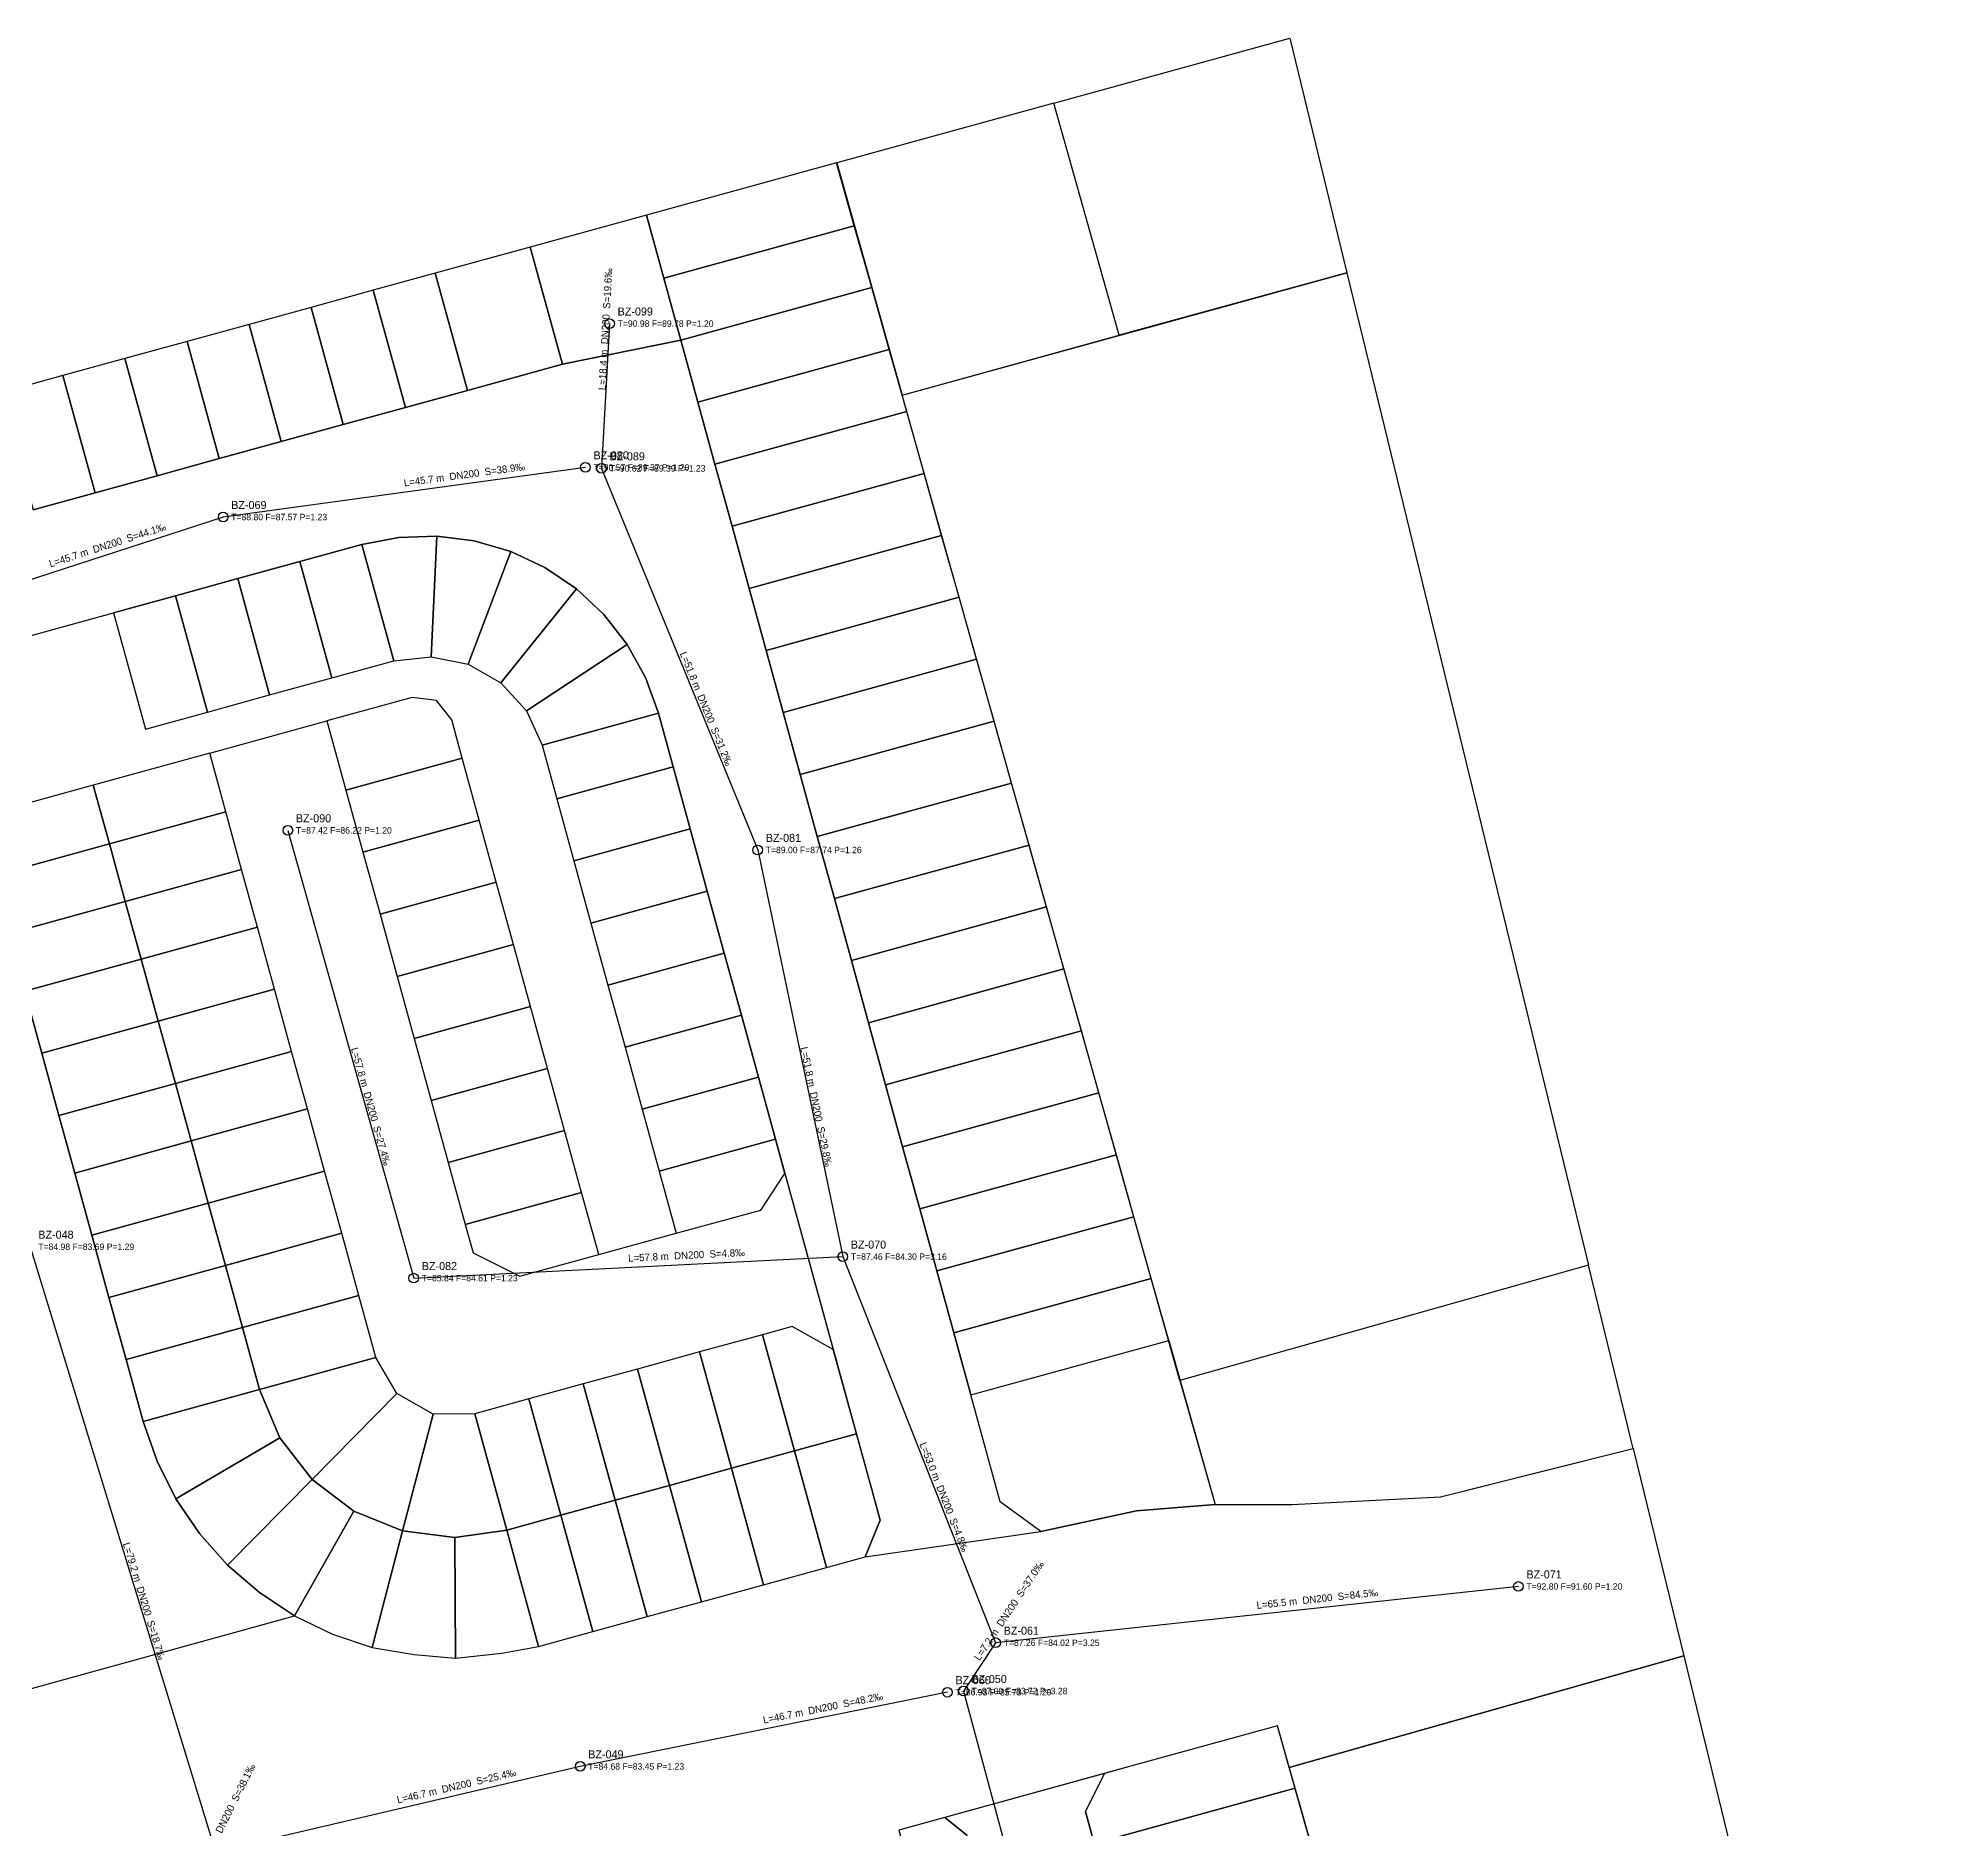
# Model space of a CAD drawing. Header units: metres. Extents: x 308147 to 309178, y 8622681 to 8623301.
# Drawn here: x 308940.5 to 309178.1, y 8622938.3 to 8623161 of the extents above; entities that cross this region are included whole.
import ezdxf

# ---------------------------------------------------------------- set-up
doc = ezdxf.new("R2010")
doc.units = ezdxf.units.M
for name, color, linetype in [('BUZONES', 2, 'Continuous'), ('CALLES', 8, 'Continuous'), ('DESAGUE_DN200', 3, 'Continuous'), ('LOTES', 9, 'Continuous'), ('LOTES_SIN_RED', 6, 'Continuous'), ('TEXTO_BUZONES', 7, 'Continuous'), ('TEXTO_TRAMOS', 7, 'Continuous')]:
    doc.layers.add(name, color=color, linetype=linetype)

msp = doc.modelspace()

# ---------------------------------------------------------------- linework, layer by layer
at = {"layer": 'BUZONES'}
for centre in [(309011.5, 8623125.5), (309008.5, 8623107.62), (309010.5, 8623107.5), (308963.46, 8623101.45), (308971.5, 8623062.5), (309029.92, 8623060.06), (309040.5, 8623009.5), (308987.15, 8623006.83), (309124.5, 8622968.5), (309059.5, 8622961.5), (309053.51, 8622955.35), (309055.5, 8622955.5), (309007.85, 8622946.13)]:
    msp.add_circle(centre, 0.6, dxfattribs=at)
at = {"layer": 'CALLES'}
for points in [[(309001.63, 8623135.01), (309005.64, 8623120.45), (309020.36, 8623123.44), (309018.24, 8623131.15), (309016.09, 8623138.98), (309001.63, 8623135.01)], [(309010.15, 8623009.76), (309019.79, 8623012.41), (309030.32, 8623015.3), (309033.3, 8623019.82), (309039.32, 8622997.96), (309034.22, 8623000.82), (309030.51, 8622999.8), (309022.69, 8622997.65), (309014.98, 8622995.53), (309008.23, 8622993.67), (309001.48, 8622991.82), (308994.73, 8622989.96), (308989.55, 8622989.93), (308985.05, 8622992.49), (308982.44, 8622996.95), (308980.31, 8623004.67), (308978.19, 8623012.4), (308976.06, 8623020.13), (308973.94, 8623027.86), (308971.97, 8623035.02), (308969.85, 8623042.75), (308967.72, 8623050.48), (308965.75, 8623057.63), (308963.78, 8623064.79), (308961.78, 8623072.09), (308976.35, 8623076.1), (308978.72, 8623067.49), (308980.84, 8623059.78), (308982.96, 8623052.06), (308985.08, 8623044.35), (308987.2, 8623036.63), (308989.32, 8623028.92), (308991.44, 8623021.21), (308993.56, 8623013.49), (308994.53, 8623009.98), (309000.34, 8623007.06), (309010.15, 8623009.76)]]:
    msp.add_lwpolyline(points, close=True, dxfattribs=at)
for points in [[(308931.4, 8623084.48), (308949.83, 8623089.55), (308957.54, 8623091.67), (308965.26, 8623093.79), (308972.97, 8623095.91), (308980.69, 8623098.03), (308985.31, 8623098.92), (308990.01, 8623099.07), (308994.68, 8623098.49), (308999.21, 8623097.18), (309003.47, 8623095.18), (309007.37, 8623092.54), (309010.8, 8623089.32), (309013.69, 8623085.61), (309015.97, 8623081.49), (309017.57, 8623077.06), (309019.4, 8623070.38), (309021.52, 8623062.67), (309023.64, 8623054.95), (309025.76, 8623047.24), (309027.89, 8623039.52), (309030.01, 8623031.81), (309032.13, 8623024.1), (309040.35, 8622994.21), (309045.15, 8622976.73), (309043.29, 8622972.2), (309065.1, 8622975.32), (309060.08, 8622979.03), (309056.43, 8622992.31), (309054.31, 8623000.02), (309052.18, 8623007.73), (309050.06, 8623015.45), (309047.94, 8623023.16), (309045.82, 8623030.88), (309043.7, 8623038.59), (309041.57, 8623046.3), (309039.45, 8623054.02), (309037.33, 8623061.73), (309035.21, 8623069.44), (309033.09, 8623077.16), (309030.97, 8623084.87), (309028.85, 8623092.58), (309026.73, 8623100.3), (309024.6, 8623108.01), (309022.48, 8623115.73), (309020.36, 8623123.44), (309005.64, 8623120.45), (308993.82, 8623117.2), (308986.11, 8623115.07), (308978.39, 8623112.95), (308970.68, 8623110.83), (308962.97, 8623108.71), (308955.25, 8623106.58), (308947.54, 8623104.46), (308939.83, 8623102.34)], [(308935.22, 8622954.62), (308972.31, 8622964.83), (308967.96, 8622967.74), (308963.98, 8622971.14), (308960.53, 8622975.07), (308957.57, 8622979.38), (308955.26, 8622984.07), (308953.51, 8622989), (308951.39, 8622996.72), (308949.26, 8623004.44), (308947.14, 8623012.17), (308945.01, 8623019.9), (308943.04, 8623027.06), (308940.92, 8623034.79), (308938.79, 8623042.52)], [(308935.22, 8622954.62), (308972.31, 8622964.83), (308977.03, 8622962.58), (308981.98, 8622960.9), (308987.21, 8622960.02), (308992.34, 8622959.6), (308998.09, 8622960.19), (309002.68, 8622961.03), (309009.43, 8622962.89), (309016.18, 8622964.75), (309022.93, 8622966.6), (309030.65, 8622968.72), (309038.46, 8622970.87), (309043.29, 8622972.2), (309065.1, 8622975.32), (309077.02, 8622977.92), (309086.78, 8622978.68), (309096.32, 8622978.7), (309114.83, 8622979.64), (309138.78, 8622985.67), (309145.06, 8622959.86), (309096.01, 8622946.01), (309094.56, 8622951.16), (309077.34, 8622946.43), (309047.45, 8622938.21)], [(309071.76, 8622936.54), (309070.66, 8622940.54), (309073.05, 8622945.25), (309053.19, 8622939.79), (309055.91, 8622937.58)]]:
    msp.add_lwpolyline(points, dxfattribs=at)
at = {"layer": 'DESAGUE_DN200'}
for p, q in [((309011.5, 8623125.5), (309010.5, 8623107.5)), ((309008.5, 8623107.62), (308963.46, 8623101.45)), ((309010.5, 8623107.5), (309029.92, 8623060.06)), ((308963.46, 8623101.45), (308920.5, 8623087.5)), ((308971.5, 8623062.5), (308987.15, 8623006.83)), ((309029.92, 8623060.06), (309040.5, 8623009.5)), ((308939.47, 8623010.73), (308962.5, 8622935.5)), ((308987.15, 8623006.83), (309040.5, 8623009.5)), ((309040.5, 8623009.5), (309059.5, 8622961.5)), ((309124.5, 8622968.5), (309059.5, 8622961.5)), ((309059.5, 8622961.5), (309055.5, 8622955.5)), ((309053.51, 8622955.35), (309007.85, 8622946.13)), ((309055.5, 8622955.5), (309069.5, 8622903.5)), ((309007.85, 8622946.13), (308962.5, 8622935.5))]:
    msp.add_line(p, q, dxfattribs=at)
at = {"layer": 'LOTES'}
for points in [[(309016.09, 8623138.98), (309018.24, 8623131.15), (309041.93, 8623137.67), (309039.73, 8623145.48)], [(309018.24, 8623131.15), (309020.36, 8623123.44), (309044.11, 8623129.97), (309041.93, 8623137.67)], [(309001.63, 8623135.01), (308989.81, 8623131.76), (308993.82, 8623117.2), (309005.64, 8623120.45)], [(308989.81, 8623131.76), (308982.1, 8623129.64), (308986.11, 8623115.07), (308993.82, 8623117.2)], [(308982.1, 8623129.64), (308974.39, 8623127.52), (308978.39, 8623112.95), (308986.11, 8623115.07)], [(309020.36, 8623123.44), (309022.48, 8623115.73), (309046.28, 8623122.27), (309044.11, 8623129.97)], [(308974.39, 8623127.52), (308966.67, 8623125.4), (308970.68, 8623110.83), (308978.39, 8623112.95)], [(308966.67, 8623125.4), (308958.96, 8623123.28), (308962.97, 8623108.71), (308970.68, 8623110.83)], [(308958.96, 8623123.28), (308951.24, 8623121.15), (308955.25, 8623106.58), (308962.97, 8623108.71)], [(309022.48, 8623115.73), (309024.6, 8623108.01), (309048.45, 8623114.57), (309046.28, 8623122.27)], [(308951.24, 8623121.15), (308943.53, 8623119.03), (308947.54, 8623104.46), (308955.25, 8623106.58)], [(308943.53, 8623119.03), (308935.82, 8623116.91), (308939.83, 8623102.34), (308947.54, 8623104.46)], [(309024.6, 8623108.01), (309026.73, 8623100.3), (309050.62, 8623106.87), (309048.45, 8623114.57), (309024.6, 8623108.01)], [(309026.73, 8623100.3), (309028.85, 8623092.58), (309052.79, 8623099.17), (309050.62, 8623106.87)], [(308990.01, 8623099.07), (308985.31, 8623098.92), (308980.69, 8623098.03), (308984.66, 8623083.57), (308989.33, 8623084.09)], [(308999.21, 8623097.18), (308994.68, 8623098.49), (308990.01, 8623099.07), (308989.33, 8623084.09), (308993.92, 8623083.14)], [(309028.85, 8623092.58), (309030.97, 8623084.87), (309054.96, 8623091.47), (309052.79, 8623099.17)], [(308972.97, 8623095.91), (308965.26, 8623093.79), (308969.23, 8623079.33), (308976.95, 8623081.45)], [(308980.69, 8623098.03), (308972.97, 8623095.91), (308976.95, 8623081.45), (308984.66, 8623083.57)], [(309007.37, 8623092.54), (309003.47, 8623095.18), (308999.21, 8623097.18), (308993.92, 8623083.14), (308998, 8623080.82)], [(308965.26, 8623093.79), (308957.54, 8623091.67), (308961.52, 8623077.21), (308969.23, 8623079.33)], [(308957.54, 8623091.67), (308949.83, 8623089.55), (308953.81, 8623075.09), (308961.52, 8623077.21)], [(309013.69, 8623085.61), (309010.8, 8623089.32), (309007.37, 8623092.54), (308998, 8623080.82), (309001.17, 8623077.36)], [(309030.97, 8623084.87), (309033.09, 8623077.16), (309057.13, 8623083.77), (309054.96, 8623091.47)], [(309013.69, 8623085.61), (309001.17, 8623077.36), (309003.1, 8623073.08), (309017.57, 8623077.06), (309015.97, 8623081.49)], [(309033.09, 8623077.16), (309035.21, 8623069.44), (309059.31, 8623076.07), (309057.13, 8623083.77)], [(308991.87, 8623076.22), (308989.99, 8623078.63), (308986.95, 8623079.01), (308976.35, 8623076.1), (308978.72, 8623067.49), (308993.18, 8623071.47)], [(309017.57, 8623077.06), (309003.1, 8623073.08), (309004.94, 8623066.4), (309019.4, 8623070.38)], [(309035.21, 8623069.44), (309037.33, 8623061.73), (309061.48, 8623068.37), (309059.31, 8623076.07)], [(308961.78, 8623072.09), (308947.31, 8623068.11), (308949.32, 8623060.81), (308963.78, 8623064.79)], [(308993.18, 8623071.47), (308978.72, 8623067.49), (308980.84, 8623059.78), (308995.3, 8623063.75)], [(309019.4, 8623070.38), (309004.94, 8623066.4), (309007.06, 8623058.69), (309021.52, 8623062.67)], [(308947.31, 8623068.11), (308932.85, 8623064.14), (308934.86, 8623056.83), (308949.32, 8623060.81)], [(309037.33, 8623061.73), (309039.45, 8623054.02), (309063.65, 8623060.67), (309061.48, 8623068.37)], [(308963.78, 8623064.79), (308949.32, 8623060.81), (308951.29, 8623053.65), (308965.75, 8623057.63)], [(308995.3, 8623063.75), (308980.84, 8623059.78), (308982.96, 8623052.06), (308997.42, 8623056.04)], [(309021.52, 8623062.67), (309007.06, 8623058.69), (309009.18, 8623050.98), (309023.64, 8623054.95)], [(308949.32, 8623060.81), (308934.86, 8623056.83), (308936.83, 8623049.67), (308951.29, 8623053.65)], [(309039.45, 8623054.02), (309041.57, 8623046.3), (309065.82, 8623052.97), (309063.65, 8623060.67)], [(308965.75, 8623057.63), (308951.29, 8623053.65), (308953.26, 8623046.5), (308967.72, 8623050.48)], [(308997.42, 8623056.04), (308982.96, 8623052.06), (308985.08, 8623044.35), (308999.54, 8623048.32)], [(308951.29, 8623053.65), (308936.83, 8623049.67), (308938.79, 8623042.52), (308953.26, 8623046.5)], [(309023.64, 8623054.95), (309009.18, 8623050.98), (309011.3, 8623043.26), (309025.76, 8623047.24)], [(309041.57, 8623046.3), (309043.7, 8623038.59), (309067.99, 8623045.27), (309065.82, 8623052.97)], [(308967.72, 8623050.48), (308953.26, 8623046.5), (308955.38, 8623038.77), (308969.85, 8623042.75)], [(308999.54, 8623048.32), (308985.08, 8623044.35), (308987.2, 8623036.63), (309001.66, 8623040.61)], [(308953.26, 8623046.5), (308938.79, 8623042.52), (308940.92, 8623034.79), (308955.38, 8623038.77)], [(309025.76, 8623047.24), (309011.3, 8623043.26), (309013.42, 8623035.55), (309027.89, 8623039.52)], [(309043.7, 8623038.59), (309045.82, 8623030.88), (309070.16, 8623037.57), (309067.99, 8623045.27)], [(308969.85, 8623042.75), (308955.38, 8623038.77), (308957.51, 8623031.04), (308971.97, 8623035.02)], [(309001.66, 8623040.61), (308987.2, 8623036.63), (308989.32, 8623028.92), (309003.78, 8623032.9)], [(309027.89, 8623039.52), (309013.42, 8623035.55), (309015.54, 8623027.83), (309030.01, 8623031.81)], [(308955.38, 8623038.77), (308940.92, 8623034.79), (308943.04, 8623027.06), (308957.51, 8623031.04)], [(309045.82, 8623030.88), (309047.94, 8623023.16), (309072.33, 8623029.87), (309070.16, 8623037.57)], [(308971.97, 8623035.02), (308957.51, 8623031.04), (308959.48, 8623023.88), (308973.94, 8623027.86)], [(309003.78, 8623032.9), (308989.32, 8623028.92), (308991.44, 8623021.21), (309005.9, 8623025.18)], [(309030.01, 8623031.81), (309015.54, 8623027.83), (309017.66, 8623020.12), (309032.13, 8623024.1)], [(308957.51, 8623031.04), (308943.04, 8623027.06), (308945.01, 8623019.9), (308959.48, 8623023.88)], [(309047.94, 8623023.16), (309050.06, 8623015.45), (309074.51, 8623022.17), (309072.33, 8623029.87)], [(308973.94, 8623027.86), (308959.48, 8623023.88), (308961.6, 8623016.15), (308976.06, 8623020.13)], [(309005.9, 8623025.18), (308991.44, 8623021.21), (308993.56, 8623013.49), (309008.03, 8623017.47)], [(308959.48, 8623023.88), (308945.01, 8623019.9), (308947.14, 8623012.17), (308961.6, 8623016.15)], [(309032.13, 8623024.1), (309017.66, 8623020.12), (309019.79, 8623012.41), (309030.32, 8623015.3), (309033.3, 8623019.82)], [(309050.06, 8623015.45), (309052.18, 8623007.73), (309076.68, 8623014.47), (309074.51, 8623022.17)], [(308978.19, 8623012.4), (308976.06, 8623020.13), (308961.6, 8623016.15), (308963.73, 8623008.42)], [(309008.03, 8623017.47), (308993.56, 8623013.49), (308994.53, 8623009.98), (309000.34, 8623007.06), (309010.15, 8623009.76)], [(308961.6, 8623016.15), (308947.14, 8623012.17), (308949.26, 8623004.44), (308963.73, 8623008.42)], [(309052.18, 8623007.73), (309054.31, 8623000.02), (309078.85, 8623006.77), (309076.68, 8623014.47)], [(308978.19, 8623012.4), (308963.73, 8623008.42), (308965.85, 8623000.7), (308980.31, 8623004.67)], [(308963.73, 8623008.42), (308949.26, 8623004.44), (308951.39, 8622996.72), (308965.85, 8623000.7)], [(309133.23, 8623008.44), (309082.42, 8622994.12), (309086.78, 8622978.68), (309096.32, 8622978.7), (309114.83, 8622979.64), (309127.16, 8622982.73), (309138.78, 8622985.67), (309138.49, 8622986.83), (309138.05, 8622988.56), (309133.23, 8623008.44)], [(309054.31, 8623000.02), (309056.43, 8622992.31), (309081.02, 8622999.07), (309078.85, 8623006.77)], [(308980.31, 8623004.67), (308965.85, 8623000.7), (308967.97, 8622992.98), (308982.44, 8622996.95)], [(309039.32, 8622997.96), (309034.22, 8623000.82), (309030.51, 8622999.8), (309034.49, 8622985.34), (309042.2, 8622987.46)], [(308965.85, 8623000.7), (308951.39, 8622996.72), (308953.51, 8622989), (308967.97, 8622992.98)], [(309030.51, 8622999.8), (309022.69, 8622997.65), (309026.67, 8622983.19), (309034.49, 8622985.34)], [(309056.43, 8622992.31), (309081.02, 8622999.07), (309086.78, 8622978.68), (309077.02, 8622977.92), (309065.1, 8622975.32), (309060.08, 8622979.03), (309056.43, 8622992.31)], [(308985.05, 8622992.49), (308982.44, 8622996.95), (308967.97, 8622992.98), (308970.51, 8622986.96), (308974.52, 8622981.81)], [(309022.69, 8622997.65), (309014.98, 8622995.53), (309018.96, 8622981.07), (309026.67, 8622983.19)], [(309008.23, 8622993.67), (309001.48, 8622991.82), (309005.46, 8622977.35), (309012.21, 8622979.21)], [(309014.98, 8622995.53), (309008.23, 8622993.67), (309012.21, 8622979.21), (309018.96, 8622981.07)], [(308967.97, 8622992.98), (308953.51, 8622989), (308955.26, 8622984.07), (308957.57, 8622979.38), (308970.51, 8622986.96)], [(308989.55, 8622989.93), (308985.05, 8622992.49), (308974.52, 8622981.81), (308979.72, 8622977.87), (308985.77, 8622975.41)], [(309001.48, 8622991.82), (308994.73, 8622989.96), (308998.71, 8622975.5), (309005.46, 8622977.35)], [(308994.73, 8622989.96), (308989.55, 8622989.93), (308985.77, 8622975.41), (308992.24, 8622974.6), (308998.71, 8622975.5)], [(308970.51, 8622986.96), (308957.57, 8622979.38), (308960.53, 8622975.07), (308963.98, 8622971.14), (308974.52, 8622981.81)], [(309042.2, 8622987.46), (309034.49, 8622985.34), (309038.46, 8622970.87), (309043.29, 8622972.2), (309045.15, 8622976.73), (309044.06, 8622980.71)], [(309034.49, 8622985.34), (309026.67, 8622983.19), (309030.65, 8622968.72), (309038.46, 8622970.87)], [(308979.72, 8622977.87), (308974.52, 8622981.81), (308963.98, 8622971.14), (308967.96, 8622967.74), (308972.31, 8622964.83)], [(309026.67, 8622983.19), (309018.96, 8622981.07), (309022.93, 8622966.6), (309030.65, 8622968.72)], [(309018.96, 8622981.07), (309012.21, 8622979.21), (309016.18, 8622964.75), (309022.93, 8622966.6)], [(308985.77, 8622975.41), (308979.72, 8622977.87), (308972.31, 8622964.83), (308977.03, 8622962.58), (308981.98, 8622960.9)], [(309005.46, 8622977.35), (308998.71, 8622975.5), (309002.68, 8622961.03), (309009.43, 8622962.89)], [(309012.21, 8622979.21), (309005.46, 8622977.35), (309009.43, 8622962.89), (309016.18, 8622964.75)], [(308992.24, 8622974.6), (308985.77, 8622975.41), (308981.98, 8622960.9), (308987.21, 8622960.02), (308992.34, 8622959.6)], [(308998.71, 8622975.5), (308992.24, 8622974.6), (308992.34, 8622959.6), (308998.09, 8622960.19), (309002.68, 8622961.03)], [(309096.01, 8622946.01), (309145.06, 8622959.86), (309178.13, 8622824.08), (309133.87, 8622811.95)], [(309094.56, 8622951.16), (309077.34, 8622946.43), (309073.05, 8622945.25), (309070.66, 8622940.54), (309071.76, 8622936.54), (309096.74, 8622943.41)], [(309096.74, 8622943.41), (309071.76, 8622936.54), (309073.88, 8622928.83), (309098.92, 8622935.71)], [(309057.28, 8622932.61), (309055.91, 8622937.58), (309053.19, 8622939.79), (309047.45, 8622938.21), (309051.42, 8622923.74), (309059.14, 8622925.87)]]:
    msp.add_lwpolyline(points, close=True, dxfattribs=at)
at = {"layer": 'LOTES_SIN_RED'}
for points in [[(309066.74, 8623152.91), (309096.07, 8623160.98), (309103.17, 8623131.83), (309074.87, 8623124.04)], [(309066.73, 8623152.92), (309039.74, 8623145.49), (309047.88, 8623116.61), (309074.87, 8623124.04), (309074.87, 8623124.04)], [(309047.88, 8623116.61), (309103.18, 8623131.83), (309133.23, 8623008.44), (309082.42, 8622994.12), (309072.74, 8623028.41), (309047.88, 8623116.61)]]:
    msp.add_lwpolyline(points, close=True, dxfattribs=at)

# ---------------------------------------------------------------- texts
at = {"layer": 'TEXTO_BUZONES'}
for s, height, p in [('BZ-099', 1, (309012.5, 8623126.5)), ('T=90.98 F=89.78 P=1.20', 0.8, (309012.5, 8623125.1)), ('T=90.57 F=89.37 P=1.20', 0.8, (309009.5, 8623107.22)), ('BZ-080', 1, (309009.5, 8623108.62)), ('T=90.62 F=89.39 P=1.23', 0.8, (309011.5, 8623107.1)), ('BZ-089', 1, (309011.5, 8623108.5)), ('BZ-069', 1, (308964.46, 8623102.45)), ('T=88.80 F=87.57 P=1.23', 0.8, (308964.46, 8623101.05)), ('T=87.42 F=86.22 P=1.20', 0.8, (308972.5, 8623062.1)), ('BZ-090', 1, (308972.5, 8623063.5)), ('T=89.00 F=87.74 P=1.26', 0.8, (309030.92, 8623059.66)), ('BZ-081', 1, (309030.92, 8623061.06)), ('BZ-048', 1, (308940.47, 8623011.73)), ('T=84.98 F=83.69 P=1.29', 0.8, (308940.47, 8623010.33)), ('BZ-070', 1, (309041.5, 8623010.5)), ('BZ-082', 1, (308988.15, 8623007.83)), ('T=87.46 F=84.30 P=3.16', 0.8, (309041.5, 8623009.1)), ('T=85.84 F=84.61 P=1.23', 0.8, (308988.15, 8623006.43)), ('BZ-071', 1, (309125.5, 8622969.5)), ('T=92.80 F=91.60 P=1.20', 0.8, (309125.5, 8622968.1)), ('BZ-061', 1, (309060.5, 8622962.5)), ('T=87.26 F=84.02 P=3.25', 0.8, (309060.5, 8622961.1)), ('T=86.93 F=85.73 P=1.20', 0.8, (309054.51, 8622954.95)), ('BZ-060', 1, (309054.51, 8622956.35)), ('T=87.00 F=83.72 P=3.28', 0.8, (309056.5, 8622955.1)), ('BZ-050', 1, (309056.5, 8622956.5)), ('T=84.68 F=83.45 P=1.23', 0.8, (309008.85, 8622945.73)), ('BZ-049', 1, (309008.85, 8622947.13))]:
    msp.add_text(s, height=height, dxfattribs=at).set_placement(p)
at = {"layer": 'TEXTO_TRAMOS'}
for s, rotation, p in [('L=18.4 m  DN200  S=19.6‰', 86.8202, (309011, 8623117.2)), ('L=45.7 m  DN200  S=38.9‰', 7.796, (308985.98, 8623105.24)), ('L=45.7 m  DN200  S=44.1‰', 17.9933, (308941.98, 8623095.18)), ('L=51.8 m  DN200  S=31.2‰', -67.7398, (309020.21, 8623084.48)), ('L=57.8 m  DN200  S=27.4‰', -74.2973, (308979.33, 8623035.36)), ('L=51.8 m  DN200  S=29.8‰', -78.1787, (309035.21, 8623035.48)), ('L=57.8 m  DN200  S=4.8‰', 2.8666, (309013.83, 8623008.86)), ('L=53.0 m  DN200  S=4.8‰', -68.4047, (309050, 8622986.2)), ('L=79.2 m  DN200  S=18.7‰', -72.9772, (308950.98, 8622973.81)), ('L=7.2 m  DN200  S=37.0‰', 56.3099, (309057.5, 8622959.2)), ('L=65.5 m  DN200  S=84.5‰', 6.1466, (309092, 8622965.7)), ('L=46.7 m  DN200  S=48.2‰', 11.4169, (309030.68, 8622951.44)), ('L=6.7 m  DN200  S=38.1‰', 63.4349, (308961, 8622933.2)), ('L=46.7 m  DN200  S=25.4‰', 13.1879, (308985.18, 8622941.51))]:
    msp.add_text(s, height=0.9, rotation=rotation, dxfattribs=at).set_placement(p)

doc.saveas('drawing.dxf')
